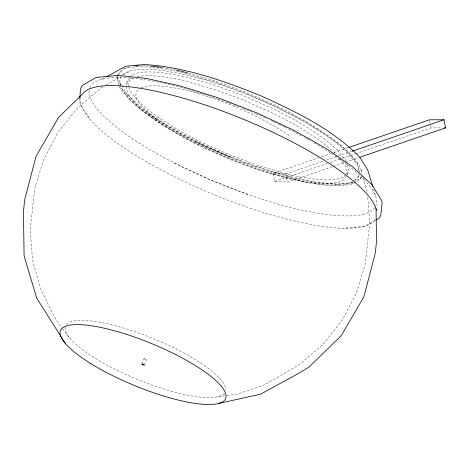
<?xml version="1.0" encoding="UTF-8"?>
<svg xmlns="http://www.w3.org/2000/svg" width="469" height="469" viewBox="0 0 469 469"><rect width="100%" height="100%" fill="white"/><g stroke="black" fill="none" stroke-linecap="round" stroke-linejoin="round"><path stroke-width="0.35" stroke-dasharray="2.35 1.76" d="M79.654 98.267L79.372 101.058L80.24 103.96L90.159 119.595M130.06 77.86L127.369 80.955L125.803 84.76L131.185 78.563A114.465 29.049 22.4 0 1 132.774 77.866M141.849 364.044L144.135 358.498M144.276 365.081L146.562 359.535A1.325 0.334 22.4 0 0 144.909 358.515A1.325 0.334 22.4 0 0 144.575 359.002A1.325 0.334 22.4 0 0 146.562 359.535M126.132 86.185L127.955 94.023L137.523 105.73A123.675 31.382 22.4 0 0 202.063 147.037L230.572 159.695L259.463 170.294L286.764 178.12A114.465 29.049 22.4 0 0 342.001 180.87L347.377 174.667L348.942 170.868L347.453 164.455M360.122 178.724L361.148 177.745L353.878 182.101M117.062 75.65L122.532 69.359M118.006 75.11L116.64 76.682L118.528 84.819M118.458 74.589L122.561 69.869A126.009 31.974 22.4 0 1 156.288 67.806M130.511 77.344L132.756 74.764M345.805 174.48L343.56 177.065A114.465 29.049 22.4 0 1 288.324 174.316L261.028 166.495L232.137 155.896L203.628 143.238A123.675 31.382 22.4 0 1 139.082 101.931L129.52 90.218L127.369 80.955M346.251 173.964L348.942 170.868M354.634 180.395L360.098 174.11M354.664 180.905L359.676 175.142M103.074 86.871L100.108 88.653L76.922 108.585L57.91 132.44L43.687 159.437L34.724 188.69L30.198 230.132L32.549 260.025L40.527 288.857L53.871 315.69L59.651 325.058L62.324 328.488M106.041 85.088L120.322 76.764M353.268 182.464L352.055 183.191L353.321 182.711L336.549 184.299L337.147 184.27L313.796 181.831L314.259 181.931C261.122 171.543 210.27 150.795 163.769 123.241L164.097 123.453L142.06 108.192L126.818 94.076L127.246 94.55L121.717 85.593M375.476 220.424L365.322 226.205L343.531 228.239M123.482 74.94L130.441 70.93M101.673 79.408L105.478 77.321M332.316 166.677L287.438 182.054L274.682 181.48L273.069 173.389L318.75 157.736M321.517 156.787L331.208 153.469M333.981 152.519L347.822 147.776M273.069 173.389L285.826 173.958L323.803 160.949M326.565 160.005L337.61 156.218M338.301 155.984L351.422 151.487M274.682 181.48L327.286 163.458M330.053 162.508L339.744 159.19M342.511 158.241L354.974 153.973M355.666 153.732L431.111 127.885L441.218 127.879M333.008 166.442L344.744 162.421M345.436 162.18L358.556 157.69M218.566 396.592L226.351 395.578M227.06 395.49L236.968 394.206L264.487 384.891L299.867 364.266L323.047 344.334L342.059 320.479L356.282 293.483L365.245 264.229L369.771 222.787L367.766 197.267M188.661 73.258L213.776 80.457L245.457 92.082L276.675 105.941A135.248 34.319 22.4 0 1 347.265 151.118L357.741 163.945L359.629 172.076M247.48 194.307L247.779 194.412L209.883 179.633L173.565 162.591L174.005 162.802M147.794 113.264C191.375 144.27 242.086 163.839 293.389 177.898A126.009 31.974 22.4 0 0 352.055 181.831M195.45 141.79L231.704 157.678L200.492 143.819A135.248 34.319 22.4 0 1 129.901 98.642L120.334 86.929M337.229 149.898L346.339 161.049M339.761 158.715L345.225 165.405L347.377 174.667M118.997 86.853L129.479 99.68A135.248 34.319 22.4 0 0 200.064 144.851L231.281 158.715L262.962 170.335L292.961 178.935A126.009 31.974 22.4 0 0 352.735 182.429M62.776 329.062L70.356 338.794M121.348 84.995L119.871 82.608L120.48 85.276A130.065 33.006 22.4 0 1 121.395 76.359M373.6 189.37L375.874 196.986M361.036 169.813L362.197 174.011M363.164 177.505L367.42 192.894M358.574 170.399L357.314 164.977L346.831 152.149A135.248 34.319 22.4 0 0 276.247 106.973L245.035 93.114L213.348 81.489L183.356 72.894A126.009 31.974 22.4 0 0 159.02 68.169M117.221 76.33L119.425 85.815M429.633 120.463L431.111 127.885M285.826 173.958L287.438 182.054M374.79 207.591A154.659 39.249 22.4 0 1 214.908 181.773A154.659 39.249 22.4 0 1 89.667 88.301M89.913 87.662A154.659 39.249 22.4 0 1 217.522 98.9M218.22 99.147A154.659 39.249 22.4 0 1 228.421 102.84M229.107 103.092A154.659 39.249 22.4 0 1 233.228 104.651M233.92 104.915A154.659 39.249 22.4 0 1 239.424 107.055M242.854 108.427A154.659 39.249 22.4 0 1 249.678 111.217M250.352 111.499A154.659 39.249 22.4 0 1 255.072 113.492M255.74 113.774A154.659 39.249 22.4 0 1 267.101 118.786M271.094 120.615A154.659 39.249 22.4 0 1 273.075 121.535M273.738 121.846A154.659 39.249 22.4 0 1 278.334 124.027M278.985 124.338A154.659 39.249 22.4 0 1 284.15 126.853M284.789 127.169A154.659 39.249 22.4 0 1 302.229 136.209M304.809 137.622A154.659 39.249 22.4 0 1 306.726 138.689M307.365 139.041A154.659 39.249 22.4 0 1 310.513 140.823M314.218 142.957A154.659 39.249 22.4 0 1 375.786 205.791M374.924 219.668A159.396 40.451 22.4 0 1 210.153 193.058A159.396 40.451 22.4 0 1 81.073 96.72M224.575 392.987A86.325 21.908 22.4 0 1 134.873 378.383A86.325 21.908 22.4 0 1 65.519 326.166M66.487 324.577A86.325 21.908 22.4 0 1 153.369 338.63A86.325 21.908 22.4 0 1 225.589 389.962M361.277 176.338A130.065 33.006 22.4 0 1 242.93 163.869A130.065 33.006 22.4 0 1 120.656 85.827M122.556 74.987A130.065 33.006 22.4 0 1 252.246 96.579A130.065 33.006 22.4 0 1 361.634 172.885M157.59 119.871A94.826 24.066 22.4 0 1 138.695 89.198M141.187 87.785A94.826 24.066 22.4 0 1 290.522 136.573M122.978 68.832A126.009 31.974 22.4 0 1 128.934 66.844M138.613 65.766A126.009 31.974 22.4 0 1 148.937 66.012M162.092 67.518A126.009 31.974 22.4 0 1 175.535 69.987M137.306 76.605A114.465 29.049 22.4 0 1 186.422 81.313L213.717 89.133L242.608 99.733L271.117 112.39A123.675 31.382 22.4 0 1 335.663 153.697M132.745 74.759A114.465 29.049 22.4 0 1 187.987 77.514L215.283 85.335L244.173 95.934L272.688 108.591A123.675 31.382 22.4 0 1 337.234 149.898"/><path stroke-width="0.7" d="M79.73 97.57C80.756 93.419 79.068 87.334 83.511 84.737L96.168 77.455L117.959 75.421L146.088 78.358L180.137 85.95L217.774 97.687L256.361 112.724L293.494 130.159L326.418 148.679L352.969 167.07L372.251 185.12L381.889 201.095L382.118 202.608L380.787 215.324L379.233 217.991L376.097 220.049M106.75 76.623L125.774 66.264L144.346 64.511C185.179 67.09 224.211 80.903 261.813 96.186C296.56 112.12 332.099 129.116 359.277 156.675M348.514 147.536L429.498 119.788L443.938 119.788L445.55 127.879L359.248 157.449M352.108 151.253L443.938 119.788M218.8 403.428L260.617 394.183L298.302 373.512L309.059 367.057L341.285 335.616L363.88 296.742L375.311 253.072L376.519 241.248L376.044 208.74M444.108 127.879L445.55 127.879M187.963 73.058L183.778 71.857A126.009 31.974 22.4 0 0 176.274 70.145M65.49 343.642L36.729 298.178L24.095 255.933L23.45 211.671L24.664 199.847L36.09 156.177L58.684 117.303L82.356 94.21A159.396 40.451 22.4 0 1 235.497 116.089A159.396 40.451 22.4 0 1 376.478 210.405M360.098 157.643L367.737 170.018L372.767 186.598M135.084 65.965A126.009 31.974 22.4 0 1 137.992 65.789M150.443 66.129A126.009 31.974 22.4 0 1 161.424 67.419M157.092 67.911A126.009 31.974 22.4 0 1 158.375 68.081M90.646 363.469A89.292 22.659 22.4 0 0 225.014 399.699A89.292 22.659 22.4 0 0 113.533 330.516A89.292 22.659 22.4 0 0 90.646 363.469M142.289 364.548A1.325 0.334 22.4 0 0 144.276 365.081A1.325 0.334 22.4 0 0 142.629 364.055A1.325 0.334 22.4 0 0 142.289 364.548"/></g></svg>
